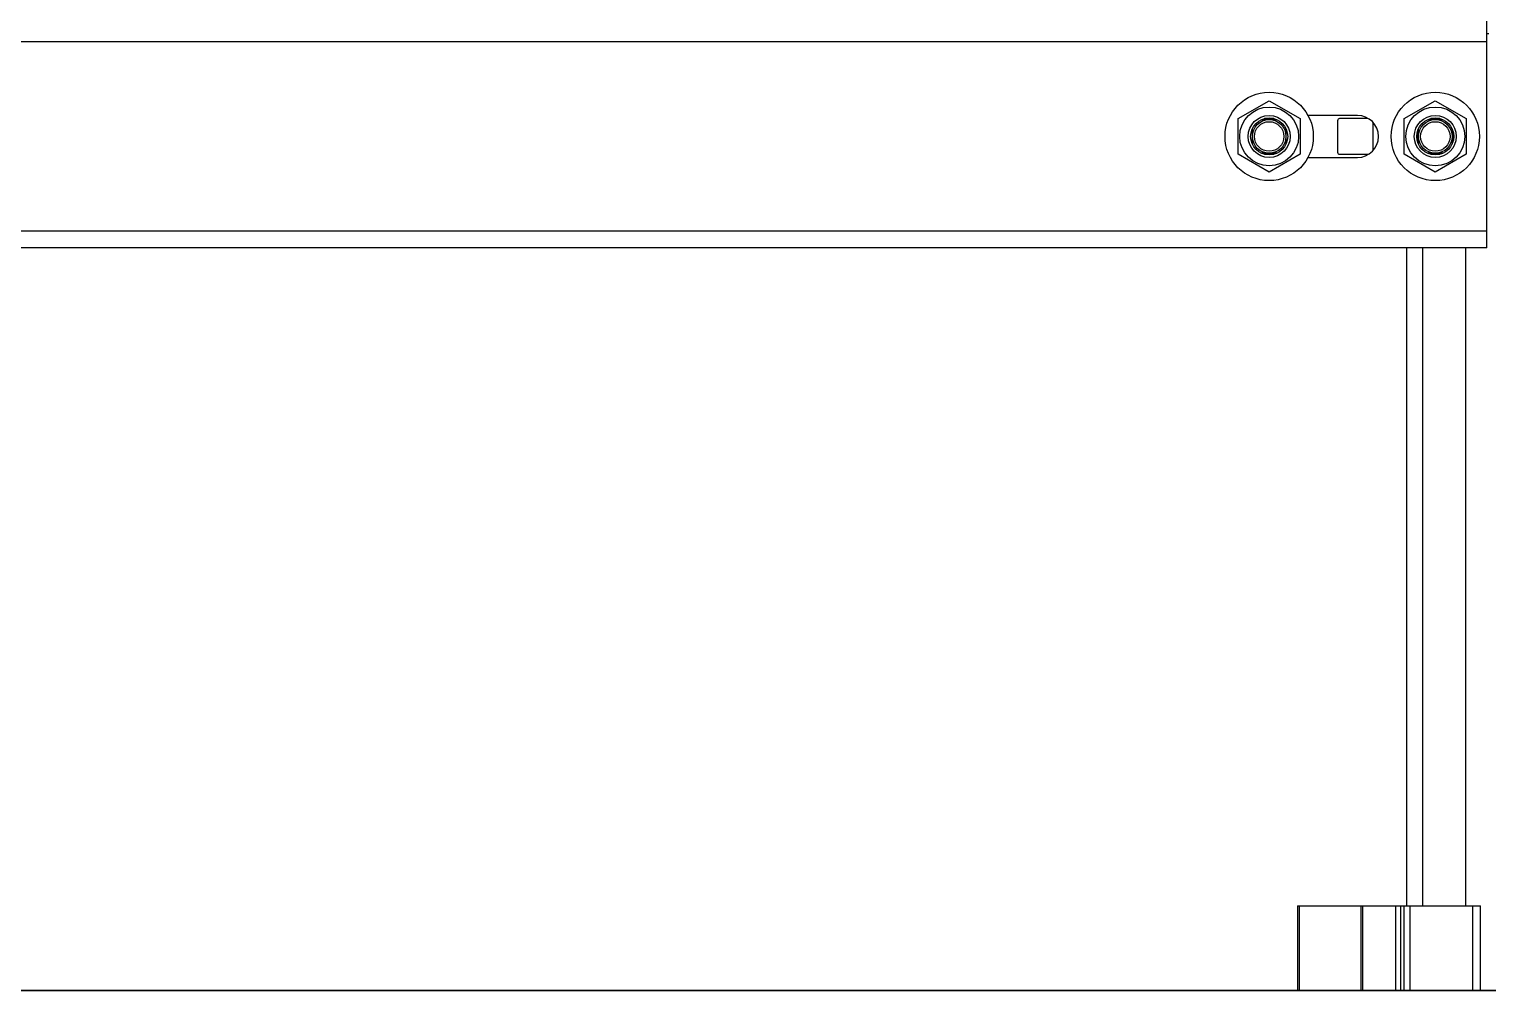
# Model space of a CAD drawing. Header units: millimetres. Extents: x 21899 to 38731, y -5425 to 3612.
# Drawn here: x 33896.1 to 34243, y 2881.1 to 3113 of the extents above; entities that cross this region are included whole.
import ezdxf

# ---------------------------------------------------------------- set-up
doc = ezdxf.new("R2010")
doc.units = ezdxf.units.MM

msp = doc.modelspace()

# ---------------------------------------------------------------- linework, layer by layer
at = {"color": 7, "linetype": 'Continuous'}
for p, q in [((34242.74, 3061), (34242.74, 3252)), ((34242.74, 3112), (34243.24, 3112)), ((34183.62, 3091.75), (34190.99, 3096)), ((34190.99, 3096), (34198.35, 3091.75)), ((34223.12, 3091.75), (34230.49, 3096)), ((34230.49, 3096), (34237.85, 3091.75)), ((34183.62, 3083.25), (34183.62, 3091.75)), ((34189.19, 3091.5), (34192.78, 3091.5)), ((34198.35, 3091.75), (34198.35, 3083.25)), ((34211.99, 3092.5), (34200.21, 3092.5)), ((34223.12, 3083.25), (34223.12, 3091.75)), ((34228.69, 3091.5), (34232.28, 3091.5)), ((34237.85, 3091.75), (34237.85, 3083.25)), ((34186.99, 3085.7), (34186.99, 3089.3)), ((34194.99, 3089.3), (34194.99, 3085.7)), ((34226.49, 3085.7), (34226.49, 3089.3)), ((34234.49, 3089.3), (34234.49, 3085.7)), ((34190.99, 3079), (34183.62, 3083.25)), ((34192.78, 3083.5), (34189.19, 3083.5)), ((34198.35, 3083.25), (34190.99, 3079)), ((34200.21, 3082.5), (34211.99, 3082.5)), ((34230.49, 3079), (34223.12, 3083.25)), ((34232.28, 3083.5), (34228.69, 3083.5)), ((34237.85, 3083.25), (34230.49, 3079)), ((34242.74, 3061), (32884.59, 3061)), ((34223.74, 2904.59), (34223.74, 3061)), ((34237.74, 2904.59), (34237.74, 3061)), ((34197.76, 2904.59), (34241.23, 2904.59)), ((34197.76, 2904.59), (34197.76, 2884.36)), ((34212.76, 2904.59), (34212.76, 2884.36)), ((34222.22, 2904.59), (34222.22, 2884.36)), ((34222.98, 2904.59), (34222.98, 2884.36)), ((34241.23, 2884.36), (34241.23, 2904.59)), ((34109.19, 2884.49), (31344.93, 2884.49)), ((34245.24, 2884.49), (34109.19, 2884.49))]:
    msp.add_line(p, q, dxfattribs=at)
at = {"color": 9, "linetype": 'Continuous'}
for p, q in [((34242.74, 3110), (32884.59, 3110)), ((34242.74, 3065), (32884.59, 3065)), ((34227.57, 2904.59), (34227.57, 3061)), ((34198.13, 2904.59), (34198.13, 2884.36)), ((34213.2, 2904.59), (34213.2, 2884.36)), ((34221.04, 2904.59), (34221.04, 2884.36)), ((34224.41, 2904.59), (34224.41, 2884.36)), ((34239.41, 2884.36), (34239.41, 2904.59)), ((34109.19, 2884.36), (31344.93, 2884.36)), ((34245.24, 2884.36), (34109.19, 2884.36))]:
    msp.add_line(p, q, dxfattribs=at)
at = {"color": 3, "linetype": 'Continuous'}
for p, q in [((34192.06, 3091.75), (34189.91, 3091.75)), ((34207.24, 3091.25), (34207.24, 3083.75)), ((34214.47, 3091.75), (34207.74, 3091.75)), ((34215.74, 3084.26), (34215.74, 3090.74)), ((34231.56, 3091.75), (34229.41, 3091.75)), ((34226.24, 3088.61), (34226.24, 3086.39)), ((34234.74, 3086.39), (34234.74, 3088.61)), ((34189.91, 3083.25), (34192.06, 3083.25)), ((34207.74, 3083.25), (34214.47, 3083.25)), ((34229.41, 3083.25), (34231.56, 3083.25))]:
    msp.add_line(p, q, dxfattribs=at)
at = {"color": 7, "linetype": 'Continuous'}
for centre, radius in [((34190.99, 3087.5), 10.5), ((34230.49, 3087.5), 10.5), ((34190.99, 3087.5), 7), ((34230.49, 3087.5), 7), ((34190.99, 3087.5), 5), ((34190.99, 3087.5), 4.4), ((34190.99, 3087.5), 4), ((34190.99, 3087.5), 3.51), ((34230.49, 3087.5), 5), ((34230.49, 3087.5), 4.4), ((34230.49, 3087.5), 4), ((34230.49, 3087.5), 3.51)]:
    msp.add_circle(centre, radius, dxfattribs=at)
at = {"color": 3, "linetype": 'Continuous'}
for centre, start, end in [((34207.74, 3091.25), 90, 180), ((34207.74, 3083.75), 180, 270)]:
    msp.add_arc(centre, 0.5, start, end, dxfattribs=at)
at = {"color": 7, "linetype": 'Continuous'}
msp.add_arc((34211.99, 3087.5), 5, 270, 90, dxfattribs=at)
msp.add_spline([(34189.59, 477.52), (34191.3, 506.07), (34229.11, 550.99), (34347.84, 609.4), (34429.09, 1074.69), (34359.72, 1469.53), (34385.22, 1910.16), (34385.22, 2419.72), (34301.74, 3077)], degree=3)
msp.add_open_spline([(34184.59, 477.37), (34184.44, 482.03), (34184.29, 486.79), (34184.55, 495.3), (34184.84, 499.05), (34185.7, 504.07), (34185.97, 505.36), (34186.55, 507.73), (34186.85, 508.81), (34187.52, 510.92), (34187.88, 511.97), (34189.07, 515.07), (34189.99, 517.08), (34193.34, 523.53), (34196.23, 527.73), (34202.79, 535.64), (34206.45, 539.33), (34214.24, 546.27), (34218.38, 549.51), (34226.01, 554.98), (34229.46, 557.28), (34236.42, 561.66), (34239.94, 563.73), (34250.58, 569.66), (34257.78, 573.24), (34276.63, 581.97), (34288.29, 586.75), (34310.88, 596.24), (34321.79, 600.96), (34335.87, 608.21), (34339.68, 610.31), (34346.21, 614.23), (34348.99, 616.02), (34354.4, 619.74), (34357.04, 621.67), (34364.73, 627.67), (34369.58, 631.96), (34384.23, 646.52), (34393.01, 657.83), (34408.25, 682.69), (34414.7, 696.25), (34425.51, 725.26), (34429.87, 740.71), (34439.69, 787.11), (34442.84, 819.9), (34444.31, 888.03), (34442.63, 923.36), (34436.16, 993.95), (34431.38, 1029.2), (34424.54, 1071.66), (34423.12, 1080.12), (34420.21, 1096.85), (34418.73, 1105.13), (34414.2, 1129.71), (34411.07, 1145.76), (34401.56, 1193.12), (34395.03, 1223.59), (34379.71, 1296.8), (34371.23, 1338.82), (34362.9, 1393.07), (34361.2, 1405.24), (34358.42, 1428.01), (34357.28, 1438.6), (34355.6, 1457.2), (34354.98, 1465.19), (34353.95, 1481.23), (34353.54, 1489.29), (34352.6, 1513.54), (34352.36, 1529.83), (34352.61, 1578.97), (34354.07, 1612.13), (34360.38, 1706.91), (34367.05, 1769.14), (34374.7, 1847.67), (34376.25, 1864.05), (34378.73, 1892.04), (34379.7, 1903.65), (34381.52, 1926.85), (34382.35, 1938.44), (34384.66, 1973.16), (34385.93, 1996.25), (34388.94, 2065.42), (34389.91, 2111.36), (34389.98, 2248.82), (34386.21, 2339.99), (34372.53, 2522.27), (34362.63, 2613.36), (34335.09, 2828.37), (34315.95, 2952.28), (34296.79, 3076.24)], degree=3, knots=[0, 0, 0, 0, 13.614656, 13.614656, 24.237506, 24.237506, 27.949925, 27.949925, 31.063684, 31.063684, 34.177443, 34.177443, 40.404961, 40.404961, 54.673562, 54.673562, 68.942162, 68.942162, 83.210763, 83.210763, 94.643421, 94.643421, 106.076078, 106.076078, 128.941394, 128.941394, 165.933013, 165.933013, 202.924632, 202.924632, 217.211649, 217.211649, 228.325165, 228.325165, 239.438681, 239.438681, 261.665712, 261.665712, 310.591127, 310.591127, 359.516541, 359.516541, 408.441955, 408.441955, 499.721397, 499.721397, 591.000838, 591.000838, 682.28028, 682.28028, 705.283727, 705.283727, 728.287174, 728.287174, 774.294068, 774.294068, 866.307856, 866.307856, 999.972816, 999.972816, 1038.611318, 1038.611318, 1072.030725, 1072.030725, 1097.038945, 1097.038945, 1122.047166, 1122.047166, 1172.063606, 1172.063606, 1272.096487, 1272.096487, 1455.942037, 1455.942037, 1504.41999, 1504.41999, 1538.871883, 1538.871883, 1573.323775, 1573.323775, 1642.227561, 1642.227561, 1780.035131, 1780.035131, 2055.650273, 2055.650273, 2331.265414, 2331.265414, 2706.34663, 2706.34663, 2706.34663, 2706.34663])

doc.saveas('drawing.dxf')
